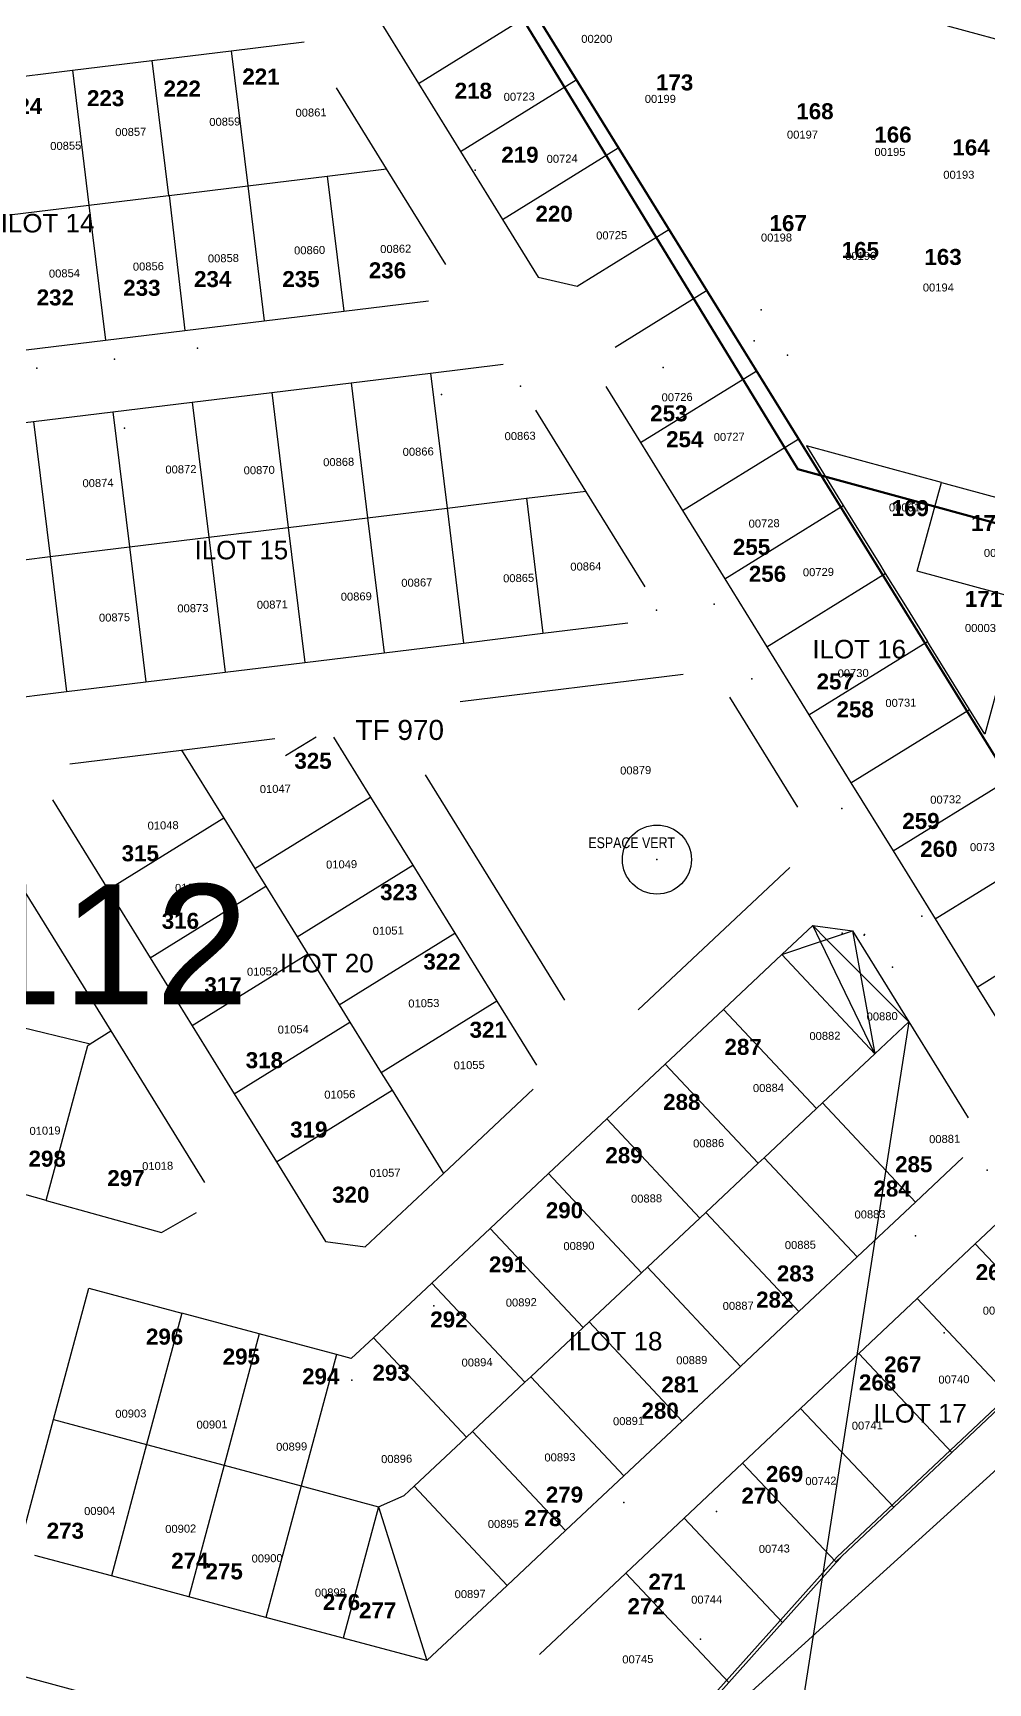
# Model space of a CAD drawing. Header units: metres. Extents: x 0 to 1324930, y 0 to 1631912.
# Drawn here: x 253881.3 to 254000.7, y 1630730.1 to 1630936.3 of the extents above; entities that cross this region are included whole.
import ezdxf
from ezdxf.enums import TextEntityAlignment as Align

# ---------------------------------------------------------------- set-up
doc = ezdxf.new("R2010")
doc.units = ezdxf.units.M
doc.header["$MEASUREMENT"] = 0
for name, color, linetype in [('A_revoir_geometrie_aberrante', 7, 'Continuous'), ('A_revoir_niveau_0', 7, 'Continuous'), ('limites_parcelles', 7, 'Continuous'), ('limites_sections', 7, 'Continuous'), ('limites_tf', 7, 'Continuous'), ('numero_lot', 7, 'Continuous'), ('numero_parcelle', 7, 'Continuous'), ('toponymie', 7, 'Continuous')]:
    doc.layers.add(name, color=color, linetype=linetype)
for name, color, linetype, lineweight in [('LimiteTF', 4, 'Continuous', 13), ('Numero_TF', 7, 'Continuous', 0), ('TopoAlt', 3, 'Continuous', 0), ('TopoMat', 4, 'Continuous', 0), ('Voirie', 252, 'Continuous', 0)]:
    doc.layers.add(name, color=color, linetype=linetype, lineweight=lineweight)
doc.styles.add('Arial Narrow2', font='ARIALN.TTF', dxfattribs={"height": 1.352178})
doc.styles.add('Arial9', font='arial.ttf', dxfattribs={"height": 2.319387})
doc.styles.get("Standard").update_dxf_attribs({"font": 'txt.shx'})
doc.styles.add('Style-Arial', font='arial.ttf')
doc.styles.add('style1', font='')
doc.styles.get('style1').set_extended_font_data('Times New Roman', bold=True)

# ---------------------------------------------------------------- blocks, each defined once
blk = doc.blocks.new('TCPOINT_108')
at = {"color": 0}
blk.add_point((0, 0), dxfattribs=at)
at = {"layer": 'TopoAlt'}
blk.add_attdef('ALT', text='', height=0.00762, dxfattribs=at).set_placement((0.00254, -0.00254), align=Align.TOP_LEFT)
at = {"layer": 'TopoMat'}
blk.add_attdef('MAT', (0.00254, 0.00254), '', height=0.01524, dxfattribs=at)
blk = doc.blocks.new('*U83')
at = {"layer": 'LimiteTF', "color": 5, "linetype": 'Continuous', "lineweight": 30}
for p, q in [((-68.200006, -106.530004, 0.00005), (-172.680006, 62.459996, 0.00005)), ((-172.680006, 62.459996, 0.00005), (-68.160006, -106.530004, 0.00005))]:
    blk.add_line(p, q, dxfattribs=at)
blk = doc.blocks.new('*U84')
at = {"layer": 'LimiteTF', "color": 5, "linetype": 'Continuous', "lineweight": 30}
for p, q in [((231.265866, -18.485031), (180.215866, -66.565031)), ((180.215866, -66.565031), (157.895866, -91.505031))]:
    blk.add_line(p, q, dxfattribs=at)

msp = doc.modelspace()

# ---------------------------------------------------------------- linework, layer by layer
at = {"layer": 'A_revoir_geometrie_aberrante'}
for p in [(253990.77553, 1630812.68852), (253990.77547, 1630812.68846)]:
    msp.add_line(p, (0, 0), dxfattribs=at)
at = {"layer": 'A_revoir_niveau_0', "color": 2, "lineweight": 30}
msp.add_circle((253959.29722, 1630832.98193, 5.90268), 4.31659, dxfattribs=at)
at = {"layer": 'limites_parcelles'}
for p, q in [((253924.21564, 1630938.50252), (253929.47644, 1630929.99684)), ((253929.47644, 1630929.99684), (253943.93613, 1630938.93995)), ((253995.6023, 1630937.17998), (254010.07908, 1630933.25279)), ((253896.14803, 1630932.86443), (253906.07526, 1630934.07793)), ((253906.07526, 1630934.07793), (253915.17178, 1630935.18988)), ((253906.07526, 1630934.07793), (253908.13798, 1630917.20321)), ((253876.29356, 1630930.43744), (253886.22079, 1630931.65093)), ((253886.22079, 1630931.65093), (253896.14803, 1630932.86443)), ((253886.22079, 1630931.65093), (253888.28351, 1630914.77617)), ((253896.14803, 1630932.86443), (253898.21102, 1630915.98789)), ((253925.49448, 1630919.32297), (253919.23698, 1630929.44031)), ((253929.47644, 1630929.99684), (253934.73725, 1630921.49115)), ((253934.73725, 1630921.49115), (253949.19687, 1630930.4342)), ((253934.73725, 1630921.49115), (253939.99807, 1630912.98542)), ((253939.99807, 1630912.98542), (253954.45761, 1630921.92846)), ((253918.06539, 1630918.41485), (253925.49448, 1630919.32297)), ((253932.90378, 1630907.34337), (253925.49448, 1630919.32297)), ((253898.29367, 1630915.998), (253908.1382, 1630917.20137)), ((253908.13798, 1630917.20321), (253908.1382, 1630917.20137)), ((253908.1382, 1630917.20137), (253918.06539, 1630918.41485)), ((253908.1382, 1630917.20137), (253910.20115, 1630900.32497)), ((253918.06539, 1630918.41485), (253920.12839, 1630901.53844)), ((253888.28372, 1630914.7744), (253898.21102, 1630915.98789)), ((253898.21102, 1630915.98789), (253898.29367, 1630915.998)), ((253898.29367, 1630915.998), (253900.26294, 1630899.11016)), ((253878.35649, 1630913.56091), (253888.28372, 1630914.7744)), ((253888.28351, 1630914.77617), (253888.28372, 1630914.7744)), ((253888.28372, 1630914.7744), (253890.34666, 1630897.89802)), ((253939.99807, 1630912.98542), (253944.45108, 1630905.78578)), ((253949.31828, 1630904.63849), (253960.77072, 1630911.72171)), ((253944.45108, 1630905.78578), (253949.31828, 1630904.63849)), ((253920.12839, 1630901.53844), (253930.73932, 1630902.83549)), ((253965.50558, 1630904.06653), (253954.05278, 1630896.98319)), ((253910.20115, 1630900.32497), (253920.12839, 1630901.53844)), ((253890.34666, 1630897.89802), (253900.26294, 1630899.11016)), ((253900.26294, 1630899.11016), (253910.20115, 1630900.32497)), ((253880.41942, 1630896.68455), (253890.34666, 1630897.89802)), ((253930.98812, 1630893.79806), (253940.08464, 1630894.91001)), ((253911.13365, 1630891.37106), (253921.06089, 1630892.58456)), ((253921.06089, 1630892.58456), (253930.98812, 1630893.79806)), ((253921.06089, 1630892.58456), (253923.1236, 1630875.70985)), ((253930.98812, 1630893.79806), (253933.05083, 1630876.92334)), ((253957.24556, 1630885.09891), (253971.70491, 1630894.04303)), ((253891.27919, 1630888.94407), (253901.20642, 1630890.15757)), ((253901.20642, 1630890.15757), (253911.13365, 1630891.37106)), ((253901.20642, 1630890.15757), (253903.26913, 1630873.28281)), ((253911.13365, 1630891.37106), (253913.19636, 1630874.4963)), ((253952.90552, 1630892.11599), (253957.24556, 1630885.09891)), ((253881.35195, 1630887.73057), (253891.27919, 1630888.94407)), ((253891.27919, 1630888.94407), (253893.34189, 1630872.06932)), ((253950.40743, 1630879.04311), (253944.14984, 1630889.16044)), ((253871.42472, 1630886.51707), (253881.35195, 1630887.73057)), ((253881.35195, 1630887.73057), (253883.41487, 1630870.85431)), ((253957.24556, 1630885.09891), (253962.50635, 1630876.59316)), ((253962.50635, 1630876.59316), (253976.96571, 1630885.53728)), ((253994.85482, 1630880.12009), (253977.98099, 1630884.68732)), ((253977.98099, 1630884.68732), (253982.58376, 1630877.25258)), ((253991.84212, 1630869.01931), (253994.85482, 1630880.12009)), ((253994.85482, 1630880.12009), (254007.88417, 1630876.58654)), ((253933.05106, 1630876.9215), (253942.97825, 1630878.13498)), ((253942.97825, 1630878.13498), (253950.40743, 1630879.04311)), ((253942.97825, 1630878.13498), (253945.0412, 1630861.25895)), ((253957.81667, 1630867.0638), (253950.40743, 1630879.04311)), ((253913.19658, 1630874.49453), (253923.12382, 1630875.70802)), ((253923.1236, 1630875.70985), (253923.12382, 1630875.70802)), ((253923.12382, 1630875.70802), (253933.05106, 1630876.9215)), ((253923.12382, 1630875.70802), (253925.18673, 1630858.8319)), ((253933.05083, 1630876.92334), (253933.05106, 1630876.9215)), ((253933.05106, 1630876.9215), (253935.11397, 1630860.04543)), ((253962.50635, 1630876.59316), (253967.76711, 1630868.08745)), ((253967.76711, 1630868.08745), (253982.58376, 1630877.25258)), ((253982.58376, 1630877.25258), (253987.23222, 1630869.74401)), ((253903.26934, 1630873.28104), (253913.19658, 1630874.49453)), ((253913.19636, 1630874.4963), (253913.19658, 1630874.49453)), ((253913.19658, 1630874.49453), (253915.25949, 1630857.61837)), ((253883.4149, 1630870.85407), (253893.34211, 1630872.06756)), ((253893.34189, 1630872.06932), (253893.34211, 1630872.06756)), ((253893.34211, 1630872.06756), (253903.26934, 1630873.28104)), ((253893.34211, 1630872.06756), (253895.40502, 1630855.19131)), ((253903.26913, 1630873.28281), (253903.26934, 1630873.28104)), ((253903.26934, 1630873.28104), (253905.33226, 1630856.40484)), ((253873.4877, 1630869.64059), (253883.4149, 1630870.85407)), ((253883.41487, 1630870.85431), (253883.4149, 1630870.85407)), ((253883.4149, 1630870.85407), (253885.47785, 1630853.97779)), ((253987.23222, 1630869.74401), (253987.84816, 1630868.7491)), ((253967.76711, 1630868.08745), (253973.02789, 1630859.58172)), ((253973.02789, 1630859.58172), (253987.84816, 1630868.7491)), ((253987.84816, 1630868.7491), (253990.57403, 1630864.34607)), ((254004.87165, 1630865.48813), (253991.84212, 1630869.01931)), ((254004.87165, 1630865.48813), (254000.29977, 1630848.64491)), ((253990.57403, 1630864.34607), (253993.12144, 1630860.25113)), ((253935.11397, 1630860.04543), (253945.0412, 1630861.25895)), ((253945.0412, 1630861.25895), (253955.65222, 1630862.55607)), ((253925.18673, 1630858.8319), (253935.11397, 1630860.04543)), ((253973.02789, 1630859.58172), (253978.28865, 1630851.07602)), ((253978.28865, 1630851.07602), (253993.12144, 1630860.25113)), ((253993.38027, 1630859.83506), (253993.12144, 1630860.25113)), ((253998.38245, 1630851.74558), (253993.38027, 1630859.83506)), ((253905.33226, 1630856.40484), (253915.25949, 1630857.61837)), ((253915.25949, 1630857.61837), (253925.18673, 1630858.8319)), ((253885.47785, 1630853.97779), (253895.40502, 1630855.19131)), ((253895.40502, 1630855.19131), (253905.33226, 1630856.40484)), ((253962.55932, 1630856.09424), (253934.68042, 1630852.68662)), ((253876.37655, 1630852.86523), (253885.47785, 1630853.97779)), ((253976.90534, 1630839.52793), (253968.39086, 1630853.29435)), ((253978.28855, 1630851.07596), (253978.28865, 1630851.07602)), ((253978.28865, 1630851.07602), (253983.54941, 1630842.57031)), ((253983.54941, 1630842.57031), (253998.38245, 1630851.74558)), ((254000.29977, 1630848.64491), (253998.38245, 1630851.74558)), ((253899.87396, 1630846.66915), (253911.54325, 1630848.09542)), ((253912.85776, 1630845.96861), (253916.6966, 1630848.34217)), ((253918.86999, 1630848.2787), (253923.50179, 1630840.7899)), ((253885.89224, 1630844.96026), (253899.87396, 1630846.66915)), ((253899.87396, 1630846.66915), (253905.13565, 1630838.16195)), ((253930.30503, 1630843.57381), (253947.72337, 1630815.41118)), ((253988.81016, 1630834.06462), (254003.26959, 1630843.0088)), ((253909.04176, 1630831.84646), (253923.50179, 1630840.7899)), ((253923.50179, 1630840.7899), (253928.76254, 1630832.28418)), ((253983.54936, 1630842.57027), (253983.54941, 1630842.57031)), ((253983.54941, 1630842.57031), (253988.81016, 1630834.06462)), ((253883.7278, 1630840.45229), (253890.67896, 1630829.21353)), ((253905.13565, 1630838.16195), (253890.67896, 1630829.21353)), ((253905.13565, 1630838.16195), (253909.04176, 1630831.84646)), ((253994.07094, 1630825.55887), (254008.5304, 1630834.50305)), ((253988.81016, 1630834.06462), (253994.07094, 1630825.55887)), ((253878.14889, 1630832.36859), (253891.01176, 1630811.57029)), ((253909.04176, 1630831.84646), (253910.39552, 1630829.65769)), ((253914.30251, 1630823.34078), (253928.76254, 1630832.28418)), ((253928.76254, 1630832.28418), (253934.0233, 1630823.77845)), ((253956.93281, 1630814.19156), (253975.90791, 1630831.99544)), ((253890.67896, 1630829.21353), (253895.93566, 1630820.7144)), ((253895.93566, 1630820.7144), (253910.39552, 1630829.65769)), ((253910.39552, 1630829.65769), (253914.30251, 1630823.34078)), ((253978.77103, 1630824.739), (253974.89125, 1630821.09871)), ((253979.73944, 1630822.73571), (253978.77103, 1630824.739)), ((253978.77103, 1630824.739), (253980.50811, 1630822.99526)), ((253978.77103, 1630824.739), (253983.72833, 1630824.08257)), ((253994.07094, 1630825.55887), (253999.33171, 1630817.05316)), ((253999.33171, 1630817.05316), (254013.7912, 1630825.99737)), ((253914.30251, 1630823.34078), (253915.65728, 1630821.15038)), ((253919.56329, 1630814.83506), (253934.0233, 1630823.77845)), ((253934.0233, 1630823.77845), (253939.28399, 1630815.27282)), ((253974.89125, 1630821.09871), (253979.73944, 1630822.73571)), ((253979.73944, 1630822.73571), (253980.50811, 1630822.99526)), ((253986.52452, 1630808.6999), (253979.73944, 1630822.73571)), ((253980.50811, 1630822.99526), (253983.72833, 1630824.08257)), ((253980.50811, 1630822.99526), (253984.68885, 1630818.79848)), ((253983.72833, 1630824.08257), (253984.68885, 1630818.79848)), ((253983.72833, 1630824.08257), (253990.7755, 1630812.68849)), ((253895.93566, 1630820.7144), (253901.20087, 1630812.20152)), ((253915.65728, 1630821.15038), (253901.20087, 1630812.20152)), ((253915.65728, 1630821.15038), (253919.56329, 1630814.83506)), ((253974.89117, 1630821.09863), (253967.59777, 1630814.25544)), ((253974.89113, 1630821.09867), (253974.89125, 1630821.09871)), ((253974.89117, 1630821.09863), (253974.89113, 1630821.09867)), ((253974.89125, 1630821.09871), (253974.89117, 1630821.09863)), ((253974.89117, 1630821.09863), (253986.52451, 1630808.69988)), ((253984.68885, 1630818.79848), (253986.52454, 1630808.69991)), ((253984.68885, 1630818.79848), (253990.7755, 1630812.68849)), ((253999.3317, 1630817.05316), (253999.33171, 1630817.05316)), ((253999.33171, 1630817.05316), (254005.70066, 1630806.7557)), ((253919.56329, 1630814.83506), (253920.91709, 1630812.64622)), ((253939.28399, 1630815.27282), (253924.82272, 1630806.33152)), ((253939.28399, 1630815.27282), (253944.22931, 1630807.27709)), ((253967.59777, 1630814.25544), (253960.30434, 1630807.41222)), ((253967.59777, 1630814.25544), (253979.23113, 1630801.85668)), ((253878.46083, 1630812.35133), (253888.45393, 1630809.94307)), ((253901.20087, 1630812.20152), (253906.45724, 1630803.70292)), ((253906.45724, 1630803.70292), (253920.91709, 1630812.64622)), ((253920.91709, 1630812.64622), (253924.82272, 1630806.33152)), ((253986.52454, 1630808.69991), (253990.7755, 1630812.68849)), ((253990.7755, 1630812.68849), (253998.20095, 1630800.6828)), ((253882.91899, 1630790.37542), (253888.14595, 1630809.74714)), ((253888.14595, 1630809.74714), (253888.45393, 1630809.94307)), ((253888.45393, 1630809.94307), (253891.01176, 1630811.57029)), ((253891.01176, 1630811.57029), (253902.72643, 1630792.62855)), ((253979.98148, 1630802.56072), (253986.52451, 1630808.69988)), ((253986.52451, 1630808.69988), (253986.52452, 1630808.6999)), ((253986.52451, 1630808.69988), (253986.52455, 1630808.69984)), ((253986.52452, 1630808.6999), (253986.52454, 1630808.69991)), ((253986.52455, 1630808.69984), (253986.52452, 1630808.6999)), ((253986.52454, 1630808.69991), (253986.52455, 1630808.69984)), ((253924.82272, 1630806.33152), (253926.17784, 1630804.14054)), ((253960.30434, 1630807.41222), (253953.01095, 1630800.56903)), ((253960.30434, 1630807.41222), (253971.93772, 1630795.01344)), ((253906.45724, 1630803.70292), (253911.71798, 1630795.19725)), ((253911.71798, 1630795.19725), (253926.17784, 1630804.14054)), ((253926.17784, 1630804.14054), (253932.59853, 1630793.75945)), ((253932.59853, 1630793.75945), (253943.83541, 1630804.30278)), ((253972.68807, 1630795.71748), (253979.23113, 1630801.85668)), ((253979.23113, 1630801.85668), (253979.98148, 1630802.56072)), ((253979.98148, 1630802.56072), (253991.6152, 1630790.1622)), ((253953.01095, 1630800.56903), (253945.71755, 1630793.72584)), ((253953.01095, 1630800.56903), (253964.64433, 1630788.17024)), ((253971.93772, 1630795.01344), (253972.68807, 1630795.71748)), ((253972.68807, 1630795.71748), (253984.32177, 1630783.31898)), ((253997.54457, 1630795.72556), (253991.6152, 1630790.1622)), ((253911.71798, 1630795.19725), (253917.87104, 1630785.24888)), ((253922.82834, 1630784.59237), (253932.59853, 1630793.75945)), ((253945.71755, 1630793.72584), (253938.42409, 1630786.88259)), ((253945.71755, 1630793.72584), (253957.35095, 1630781.32703)), ((253965.39465, 1630788.87424), (253971.93772, 1630795.01344)), ((253971.93772, 1630795.01344), (253971.93772, 1630795.01344)), ((253882.91899, 1630790.37542), (253873.27969, 1630793.04238)), ((254006.36657, 1630791.82055), (253999.08862, 1630784.96093)), ((253882.91899, 1630790.37542), (253897.37361, 1630786.37618)), ((253991.6152, 1630790.1622), (253984.32177, 1630783.31898)), ((253991.6152, 1630790.1622), (253991.61523, 1630790.16217)), ((253897.37361, 1630786.37618), (253901.71481, 1630788.85806)), ((253958.10128, 1630782.03104), (253964.64433, 1630788.17024)), ((253964.64433, 1630788.17024), (253965.39465, 1630788.87424)), ((253965.39465, 1630788.87424), (253977.02834, 1630776.47576)), ((253917.87104, 1630785.24888), (253922.82834, 1630784.59237)), ((253938.42409, 1630786.88259), (253931.1307, 1630780.0394)), ((253938.42408, 1630786.88261), (253938.42409, 1630786.88259)), ((253938.42409, 1630786.88259), (253950.05751, 1630774.48377)), ((253999.08862, 1630784.96093), (253991.81067, 1630778.10132)), ((253999.08862, 1630784.96093), (254010.74204, 1630772.59687)), ((253984.32177, 1630783.31898), (253977.02834, 1630776.47576)), ((253984.32177, 1630783.31898), (253984.32178, 1630783.31897)), ((253950.80786, 1630775.18781), (253957.35095, 1630781.32703)), ((253957.35095, 1630781.32703), (253958.10128, 1630782.03104)), ((253958.10128, 1630782.03104), (253969.73492, 1630769.63255)), ((253883.86088, 1630762.98716), (253888.26699, 1630779.40793)), ((253888.26699, 1630779.40793), (253899.89501, 1630776.28765)), ((253931.1307, 1630780.0394), (253923.83727, 1630773.19618)), ((253931.13069, 1630780.03941), (253931.1307, 1630780.0394)), ((253931.1307, 1630780.0394), (253942.76413, 1630767.64057)), ((253991.81067, 1630778.10132), (253984.53273, 1630771.2417)), ((253991.81067, 1630778.10132), (254003.46158, 1630765.74002)), ((253899.89501, 1630776.28765), (253895.48899, 1630759.86688)), ((253899.89502, 1630776.2877), (253899.89501, 1630776.28765)), ((253909.55445, 1630773.69562), (253899.89501, 1630776.28765)), ((253950.05751, 1630774.48377), (253950.80786, 1630775.18781)), ((253950.80786, 1630775.18781), (253962.44152, 1630762.78936)), ((253977.02834, 1630776.47576), (253969.73492, 1630769.63255)), ((253909.55445, 1630773.69562), (253905.1674, 1630757.26973)), ((253919.21388, 1630771.1036), (253909.55445, 1630773.69562)), ((253923.83727, 1630773.19618), (253921.07481, 1630770.60424)), ((253923.83727, 1630773.19618), (253935.47072, 1630760.79733)), ((253943.51445, 1630768.34457), (253950.05751, 1630774.48377)), ((253919.21388, 1630771.1036), (253914.80787, 1630754.68275)), ((253921.07481, 1630770.60424), (253919.21388, 1630771.1036)), ((253984.53273, 1630771.2417), (253977.25465, 1630764.38197)), ((253984.53273, 1630771.2417), (253996.18108, 1630758.88313)), ((253969.73492, 1630769.63255), (253962.44152, 1630762.78936)), ((253936.22104, 1630761.50134), (253942.76413, 1630767.64057)), ((253942.76413, 1630767.64057), (253943.51445, 1630768.34457)), ((253943.51445, 1630768.34457), (253955.14809, 1630755.94614)), ((253977.25465, 1630764.38197), (253969.97686, 1630757.52249)), ((253977.25465, 1630764.38197), (253988.90045, 1630752.02613)), ((253996.18108, 1630758.88313), (254003.46158, 1630765.74002)), ((253880.00432, 1630748.61445), (253883.86088, 1630762.98716)), ((253883.86088, 1630762.98716), (253895.48898, 1630759.86684)), ((253962.44152, 1630762.78936), (253955.14809, 1630755.94614)), ((253928.92759, 1630754.65808), (253935.47072, 1630760.79733)), ((253935.47072, 1630760.79733), (253936.22104, 1630761.50134)), ((253936.22104, 1630761.50134), (253947.85466, 1630749.10292)), ((253895.48898, 1630759.86684), (253891.08264, 1630743.44525)), ((253895.48899, 1630759.86688), (253895.48898, 1630759.86684)), ((253895.48898, 1630759.86684), (253905.16739, 1630757.26971)), ((253988.90045, 1630752.02613), (253996.18108, 1630758.88313)), ((253905.16739, 1630757.26971), (253900.78004, 1630740.84317)), ((253905.1674, 1630757.26973), (253905.16739, 1630757.26971)), ((253905.16739, 1630757.26971), (253914.80787, 1630754.68275)), ((253969.97686, 1630757.52249), (253962.69892, 1630750.66288)), ((253969.97686, 1630757.52249), (253981.64546, 1630745.19326)), ((253914.80785, 1630754.68269), (253910.40155, 1630738.26145)), ((253914.80787, 1630754.68275), (253914.80785, 1630754.68269)), ((253914.80787, 1630754.68275), (253924.46701, 1630752.09079)), ((253927.68016, 1630753.48764), (253928.92759, 1630754.65808)), ((253928.92755, 1630754.65812), (253928.92759, 1630754.65808)), ((253928.92759, 1630754.65808), (253940.5613, 1630742.25976)), ((253955.14809, 1630755.94614), (253947.85466, 1630749.10292)), ((253955.14809, 1630755.94614), (253955.14812, 1630755.94611)), ((253924.46701, 1630752.09079), (253920.05989, 1630735.66984)), ((253924.46701, 1630752.09079), (253927.68016, 1630753.48764)), ((253924.46701, 1630752.09079), (253930.54055, 1630732.85758)), ((253981.64546, 1630745.19326), (253988.90045, 1630752.02613)), ((253962.69892, 1630750.66288), (253955.42097, 1630743.80327)), ((253962.69892, 1630750.66288), (253974.996, 1630737.61573)), ((253947.85466, 1630749.10292), (253940.5613, 1630742.25976)), ((253947.85466, 1630749.10292), (253947.85467, 1630749.10291)), ((253891.08264, 1630743.44525), (253881.50361, 1630746.01558)), ((253955.42097, 1630743.80327), (253944.6013, 1630733.60551)), ((253955.42097, 1630743.80327), (253968.3023, 1630730.13623)), ((253981.71329, 1630745.12159), (253974.996, 1630737.61573)), ((253981.64546, 1630745.19326), (253981.71329, 1630745.12159)), ((253982.27998, 1630745.75481), (253981.71329, 1630745.12159)), ((253900.78004, 1630740.84317), (253891.08264, 1630743.44525)), ((253940.5613, 1630742.25976), (253930.54055, 1630732.85758)), ((253910.40155, 1630738.26145), (253900.78004, 1630740.84317)), ((253920.05989, 1630735.66984), (253910.40155, 1630738.26145)), ((253974.996, 1630737.61573), (253968.3023, 1630730.13623)), ((253920.05989, 1630735.66984), (253920.05988, 1630735.66983)), ((253930.54055, 1630732.85758), (253920.05989, 1630735.66984)), ((253887.46225, 1630728.88397), (253875.87089, 1630731.99426)), ((253968.3023, 1630730.13623), (253962.95389, 1630724.15996))]:
    msp.add_line(p, q, dxfattribs=at)
at = {"layer": 'limites_sections', "color": 112, "linetype": 'Continuous', "lineweight": 40, "flags": 128}
for points in [[(253674.5907, 1631377.4081), (253696.53778, 1631631.55299), (253757.0504, 1631605.0124), (254274.3391, 1631378.1314), (254391.23009, 1631349.84463), (254373.7007, 1631270.31254), (254242.09831, 1630809.46707), (253976.91465, 1630881.7928), (253928.21617, 1630961.4925), (253736.80282, 1630938.19152), (253609.69659, 1630931.39724), (253609.13338, 1630987.02081), (253623.83294, 1631051.57557), (253646.24496, 1631234.3197), (253674.5907, 1631377.4081)], [(254450.84006, 1630759.17525), (254395.3871, 1630569.1026), (254353.2541, 1630409.5098), (254348.49226, 1630392.38815), (254237.72828, 1630442.84484), (254040.03808, 1630496.89822), (253942.17203, 1630521.14592), (253859.1482, 1630539.48477), (253853.18689, 1630453.72681), (253808.24301, 1630442.91488), (253793.1789, 1630438.29059), (253774.7544, 1630423.15502), (253711.13409, 1630399.98221), (253678.01584, 1630518.05282), (253627.84835, 1630688.3893), (253621.62441, 1630712.82884), (253610.97515, 1630786.91817), (253609.69659, 1630931.39724), (253737.56631, 1630938.28485), (253928.21617, 1630961.4925), (253976.91465, 1630881.7928), (254242.09831, 1630809.46707), (254450.84006, 1630759.17525)]]:
    msp.add_lwpolyline(points, close=True, dxfattribs=at)
at = {"layer": 'limites_tf', "color": 5, "linetype": 'Continuous', "lineweight": 30}
for p, q in [((254033.53946, 1630794.06783), (253929.00716, 1630963.07748)), ((254036.93922, 1630788.65182), (253932.45922, 1630957.64182)), ((253932.45922, 1630957.64182), (254036.97922, 1630788.65182))]:
    msp.add_line(p, q, dxfattribs=at)
at = {"layer": 'limites_tf', "color": 5, "linetype": 'Continuous', "lineweight": 30, "flags": 128}
msp.add_lwpolyline([(254091.99064, 1630476.36805), (253923.42389, 1630459.48785), (253853.18689, 1630453.72681), (253863.47301, 1630631.51545), (254036.97922, 1630788.65182)], dxfattribs=at)
at = {"layer": 'voirie', "color": 7, "linetype": 'Continuous', "lineweight": 80}
msp.add_open_spline([(253618.55824, 1630811.93265), (253615.63997, 1630812.82328), (253612.72169, 1630813.71392), (253609.80341, 1630814.60455), (253607.05162, 1630815.44437), (253604.28836, 1630818.63114), (253604.598, 1630821.48949), (253608.87948, 1630861.01292), (253613.67903, 1630900.534), (253618.0762, 1630940.07349), (253623.13628, 1630985.57397), (253628.26861, 1631030.97607), (253633.22377, 1631076.57602), (253634.31753, 1631086.64138), (253634.39086, 1631096.77214), (253634.41747, 1631106.86791), (253634.44129, 1631115.90721), (253633.98282, 1631124.94361), (253633.08346, 1631133.97814), (253632.01873, 1631144.67388), (253630.47772, 1631155.23103), (253628.29266, 1631165.75292), (253626.55485, 1631174.1211), (253624.46273, 1631182.35637), (253622.24574, 1631190.5837), (253615.78429, 1631214.56245), (253606.59298, 1631237.58606), (253600.20021, 1631261.73134), (253597.02759, 1631273.71423), (253595.43699, 1631285.93114), (253594.14985, 1631298.19839), (253593.06189, 1631308.5673), (253593.03743, 1631319.04618), (253593.55566, 1631329.43791), (253594.18821, 1631342.12203), (253596.8899, 1631354.52544), (253600.11073, 1631367.00814), (253602.25784, 1631375.32955), (253604.95445, 1631382.5885), (253611.01108, 1631389.97685), (253613.64233, 1631393.18665), (253616.79236, 1631396.78606), (253620.28523, 1631395.97577), (253624.37848, 1631395.0262), (253628.45969, 1631393.20247), (253632.60674, 1631392.01069), (253636.54384, 1631390.87924), (253640.4687, 1631389.65467), (253644.4538, 1631388.7467), (253649.76195, 1631387.53729), (253655.40542, 1631388.43188), (253660.81272, 1631389.2975), (253665.21546, 1631390.00231), (253669.48953, 1631390.98203), (253673.64437, 1631392.89826), (253678.23814, 1631395.01694), (253682.491, 1631397.4358), (253686.07303, 1631400.81374), (253690.2231, 1631404.72736), (253694.32327, 1631408.6534), (253698.38904, 1631412.63602), (253711.29332, 1631425.2764), (253724.0934, 1631438.01181), (253737.03345, 1631450.61692), (253740.95536, 1631454.43732), (253745.02888, 1631458.08556), (253749.10996, 1631461.74575), (253753.83581, 1631465.98421), (253758.82834, 1631469.83763), (253764.00603, 1631473.56729), (253774.84124, 1631481.37225), (253786.41248, 1631487.56758), (253798.46204, 1631493.48), (253808.96389, 1631498.63299), (253819.55777, 1631502.66611), (253830.92502, 1631505.69349), (253838.2665, 1631507.6487), (253845.65504, 1631508.61555), (253853.09052, 1631508.93165), (253861.20689, 1631509.27669), (253869.39863, 1631508.89186), (253877.51441, 1631507.75705), (253885.4398, 1631506.64885), (253893.54476, 1631505.62291), (253900.744, 1631502.22811), (253936.62922, 1631485.30643), (253972.51445, 1631468.38475), (254008.39968, 1631451.46308)], degree=3, knots=[0, 0, 0, 0, 0.008738248, 0.008738248, 0.008738248, 0.016977969, 0.016977969, 0.016977969, 0.130911466, 0.130911466, 0.130911466, 0.262021663, 0.262021663, 0.262021663, 0.290961855, 0.290961855, 0.290961855, 0.316873591, 0.316873591, 0.316873591, 0.347549798, 0.347549798, 0.347549798, 0.371946938, 0.371946938, 0.371946938, 0.443052896, 0.443052896, 0.443052896, 0.478341576, 0.478341576, 0.478341576, 0.508169358, 0.508169358, 0.508169358, 0.544577094, 0.544577094, 0.544577094, 0.568847772, 0.568847772, 0.568847772, 0.579391936, 0.579391936, 0.579391936, 0.591748551, 0.591748551, 0.591748551, 0.603479571, 0.603479571, 0.603479571, 0.619105246, 0.619105246, 0.619105246, 0.631827968, 0.631827968, 0.631827968, 0.645894731, 0.645894731, 0.645894731, 0.66219222, 0.66219222, 0.66219222, 0.713918545, 0.713918545, 0.713918545, 0.729595902, 0.729595902, 0.729595902, 0.747750107, 0.747750107, 0.747750107, 0.785740962, 0.785740962, 0.785740962, 0.818852057, 0.818852057, 0.818852057, 0.840236657, 0.840236657, 0.840236657, 0.863579545, 0.863579545, 0.863579545, 0.886374843, 0.886374843, 0.886374843, 1, 1, 1, 1], dxfattribs=at)

# ---------------------------------------------------------------- block references
at = {"layer": 'limites_tf', "color": 5, "linetype": 'Continuous', "lineweight": 30}
for name, p in [('*U83', (254105.14311, 1630895.17252, -0.00005)), ('*U84', (253801.60151, 1630812.40108))]:
    msp.add_blockref(name, p, dxfattribs=at)
at = {"layer": 'toponymie', "lineweight": 30, "xscale": 39.374638, "yscale": 39.374638, "zscale": 39.374638}
for p in [(253908.00128, 1630931.81437, 6.25873), (253936.55459, 1630919.15991, 6.36874), (253972.3136, 1630901.67564, 7.19183), (253901.87057, 1630896.90033, 5.99169), (253971.44781, 1630897.80504, 7.7849), (253881.75924, 1630894.41904, 6.10471), (253891.49137, 1630895.53317, 6.31873), (253960.08631, 1630894.49305, 8.00693), (253975.61798, 1630896.01798, 7.41686), (253932.3471, 1630891.12566, 6.35274), (253942.25325, 1630892.16178, 6.0727), (253892.71451, 1630886.92217, 6.41574), (253959.24322, 1630864.14154, 6.9018), (253966.46605, 1630864.91462, 6.80279), (253971.1536, 1630855.56054, 7.05382), (253919.80565, 1630846.71952, 5.87168), (253982.3949, 1630839.35967, 7.00281), (253959.29722, 1630832.98193, 5.90268), (253992.42506, 1630825.88811, 7.63889), (253982.4339, 1630823.78686, 7.40686), (253985.19722, 1630823.54784, 7.29985), (253985.24523, 1630823.59484, 7.04782), (253988.74263, 1630819.53037, 6.81579), (254000.569, 1630794.15843, 7.69089), (253991.62397, 1630785.96048, 6.84979), (253931.42099, 1630777.18547, 7.22084), (253995.20638, 1630773.81508, 9.18906), (253921.1308, 1630767.91239, 7.19683), (253955.14374, 1630752.63062, 8.19995), (253966.76009, 1630751.48749, 7.55488)]:
    msp.add_blockref('TCPOINT_108', p, dxfattribs=at)
at = {"layer": 'toponymie', "xscale": 39.374638, "yscale": 39.374638, "zscale": 39.374638}
msp.add_blockref('TCPOINT_108', (253964.75385, 1630735.55365, 20.10133), dxfattribs=at)

# ---------------------------------------------------------------- texts
at = {"layer": 'numero_lot', "color": 5, "linetype": 'ByBlock', "style": 'Arial9'}
for s, p in [('ILOT 14', (253877.25354, 1630910.67195)), ('ILOT 15', (253901.48907, 1630869.81334)), ('ILOT 16', (253978.7294, 1630857.42812)), ('ILOT 20', (253912.16737, 1630818.18407)), ('ILOT 18', (253948.27116, 1630770.92934)), ('ILOT 17', (253986.33245, 1630761.90669))]:
    msp.add_text(s, height=2.319656, dxfattribs=at).set_placement(p, align=Align.BOTTOM_LEFT)
at = {"layer": 'numero_lot', "color": 3, "linetype": 'ByBlock', "style": 'Arial Narrow2'}
msp.add_text('ESPACE VERT', height=1.352334, dxfattribs=at).set_placement((253950.71981, 1630834.00454), align=Align.BOTTOM_LEFT)
at = {"layer": 'numero_lot', "color": 7, "linetype": 'Continuous', "lineweight": 0, "char_height": 2, "attachment_point": 7, "line_spacing_factor": 0.72, "style": 'style1'}
for s, insert in [('\\fArial|b1|i0|c00|p39;221', (253907.46004, 1630929.85288)), ('\\fArial|b1|i0|c00|p39;222', (253897.6132, 1630928.3485)), ('\\fArial|b1|i0|c00|p39;218', (253934.00629, 1630928.04922)), ('\\fArial|b1|i0|c00|p39;173', (253959.17592, 1630929.08886)), ('\\fArial|b1|i0|c00|p39;224', (253877.78278, 1630926.16031)), ('\\fArial|b1|i0|c00|p39;223', (253888.03989, 1630927.11764)), ('\\fArial|b1|i0|c00|p39;168', (253976.7201, 1630925.48402)), ('\\fArial|b1|i0|c00|p39;166', (253986.47412, 1630922.57062)), ('\\fArial|b1|i0|c00|p39;219', (253939.83959, 1630920.05128)), ('\\fArial|b1|i0|c00|p39;164', (253996.22814, 1630920.96824)), ('\\fArial|b1|i0|c00|p39;220', (253944.11054, 1630912.6778)), ('\\fArial|b1|i0|c00|p39;167', (253973.37171, 1630911.49966)), ('\\fArial|b1|i0|c00|p39;165', (253982.39782, 1630908.14924)), ('\\fArial|b1|i0|c00|p39;163', (253992.73417, 1630907.27522)), ('\\fArial|b1|i0|c00|p39;236', (253923.27563, 1630905.59976)), ('\\fArial|b1|i0|c00|p39;233', (253892.56877, 1630903.41271)), ('\\fArial|b1|i0|c00|p39;234', (253901.42021, 1630904.50624)), ('\\fArial|b1|i0|c00|p39;235', (253912.45719, 1630904.50624)), ('\\fArial|b1|i0|c00|p39;232', (253881.75034, 1630902.20983)), ('\\fArial|b1|i0|c00|p39;253', (253958.45252, 1630887.72825)), ('\\fArial|b1|i0|c00|p39;254', (253960.44579, 1630884.48923)), ('\\fArial|b1|i0|c00|p39;255', (253968.79258, 1630871.03467)), ('\\fArial|b1|i0|c00|p39;256', (253970.78585, 1630867.67106)), ('\\fArial|b1|i0|c00|p39;257', (253979.25723, 1630854.21656)), ('\\fArial|b1|i0|c00|p39;258', (253981.74879, 1630850.72836)), ('\\fArial|b1|i0|c00|p39;325', (253913.96861, 1630844.29781)), ('\\fArial|b1|i0|c00|p39;259', (253989.971, 1630836.77552)), ('\\fArial|b1|i0|c00|p39;315', (253892.36693, 1630832.73635)), ('\\fArial|b1|i0|c00|p39;260', (253992.21338, 1630833.28732)), ('\\fArial|b1|i0|c00|p39;323', (253924.69342, 1630827.86836)), ('\\fArial|b1|i0|c00|p39;316', (253897.38704, 1630824.29342)), ('\\fArial|b1|i0|c00|p39;322', (253930.09383, 1630819.19725)), ('\\fArial|b1|i0|c00|p39;317', (253902.71139, 1630816.23078)), ('\\fArial|b1|i0|c00|p39;321', (253935.87452, 1630810.67826)), ('\\fArial|b1|i0|c00|p39;287', (253967.7443, 1630808.54312)), ('\\fArial|b1|i0|c00|p39;318', (253907.88361, 1630806.87514)), ('\\fArial|b1|i0|c00|p39;288', (253960.07117, 1630801.65988)), ('\\fArial|b1|i0|c00|p39;319', (253913.43614, 1630798.20403)), ('\\fArial|b1|i0|c00|p39;298', (253880.73307, 1630794.56293)), ('\\fArial|b1|i0|c00|p39;289', (253952.84939, 1630795.00231)), ('\\fArial|b1|i0|c00|p39;285', (253989.07105, 1630793.87388)), ('\\fArial|b1|i0|c00|p39;297', (253890.5815, 1630792.1365)), ('\\fArial|b1|i0|c00|p39;320', (253918.68449, 1630790.06534)), ('\\fArial|b1|i0|c00|p39;284', (253986.36291, 1630790.8272)), ('\\fArial|b1|i0|c00|p39;290', (253945.40193, 1630788.11907)), ('\\fArial|b1|i0|c00|p39;291', (253938.29302, 1630781.34863)), ('\\fArial|b1|i0|c00|p39;283', (253974.28901, 1630780.22026)), ('\\fArial|b1|i0|c00|p39;266', (253999.14461, 1630780.38465)), ('\\fArial|b1|i0|c00|p39;282', (253971.69367, 1630776.94791)), ('\\fArial|b1|i0|c00|p39;292', (253930.95843, 1630774.46539)), ('\\fArial|b1|i0|c00|p39;296', (253895.41379, 1630772.32146)), ('\\fArial|b1|i0|c00|p39;295', (253905.00517, 1630769.83893)), ('\\fArial|b1|i0|c00|p39;267', (253987.69968, 1630768.84956)), ('\\fArial|b1|i0|c00|p39;294', (253914.93509, 1630767.35647)), ('\\fArial|b1|i0|c00|p39;293', (253923.73665, 1630767.80782)), ('\\fArial|b1|i0|c00|p39;268', (253984.54557, 1630766.59668)), ('\\fArial|b1|i0|c00|p39;281', (253959.8455, 1630766.34091)), ('\\fArial|b1|i0|c00|p39;280', (253957.36297, 1630763.06856)), ('\\fArial|b1|i0|c00|p39;269', (253972.92038, 1630755.15169)), ('\\fArial|b1|i0|c00|p39;279', (253945.40193, 1630752.57442)), ('\\fArial|b1|i0|c00|p39;270', (253969.85636, 1630752.44819)), ('\\fArial|b1|i0|c00|p39;273', (253883.0014, 1630748.06084)), ('\\fArial|b1|i0|c00|p39;278', (253942.6938, 1630749.64061)), ('\\fArial|b1|i0|c00|p39;274', (253898.57333, 1630744.33708)), ('\\fArial|b1|i0|c00|p39;275', (253902.86124, 1630742.98304)), ('\\fArial|b1|i0|c00|p39;271', (253958.23118, 1630741.72417)), ('\\fArial|b1|i0|c00|p39;276', (253917.53042, 1630739.14648)), ('\\fArial|b1|i0|c00|p39;277', (253922.04407, 1630738.13092)), ('\\fArial|b1|i0|c00|p39;272', (253955.61778, 1630738.66015))]:
    msp.add_mtext(s, dxfattribs=dict(at, insert=insert))
at = {"layer": 'numero_lot', "color": 7, "linetype": 'Continuous', "lineweight": 13, "char_height": 2, "attachment_point": 7, "rotation": 359.9941558, "line_spacing_factor": 0.72, "style": 'style1'}
for s, insert in [('\\fArial|b1|i0|c00|p39;169', (253988.63624, 1630875.87644)), ('\\fArial|b1|i0|c00|p39;170', (253998.56307, 1630874.01443)), ('\\fArial|b1|i0|c00|p39;171', (253997.80039, 1630864.56736))]:
    msp.add_mtext(s, dxfattribs=dict(at, insert=insert))
at = {"layer": 'numero_parcelle', "color": 5, "lineweight": 0, "style": 'Style-Arial'}
for s, rotation, p in [('00200', 0.13636, (253949.83226, 1630936.05917, -256204.48438)), ('00723', 1.13223, (253940.1249, 1630928.80136)), ('00199', 0.13636, (253957.77434, 1630928.55729, -256204.48438)), ('00859', 1.13223, (253903.32021, 1630925.67076, 22.11556)), ('00861', 1.13223, (253914.09824, 1630926.81652, 22.11556)), ('00857', 1.13223, (253891.56209, 1630924.39542, 22.11556)), ('00197', 0.13636, (253975.5462, 1630924.08711, -256204.48438)), ('00855', 1.13223, (253883.43444, 1630922.66227, 22.11556)), ('00724', 1.13223, (253945.49638, 1630921.05114)), ('00195', 0.13636, (253986.48132, 1630921.92527, -256204.48438)), ('00193', 0.13636, (253995.09547, 1630919.0742, -256204.48438)), ('00725', 1.13223, (253951.68758, 1630911.47379)), ('00198', 0.13636, (253972.29781, 1630911.22568, -256204.48438)), ('00858', 1.13223, (253903.14094, 1630908.60643, 22.11556)), ('00860', 1.13223, (253913.9175, 1630909.61232, 22.11556)), ('00862', 1.13223, (253924.68524, 1630909.77897, 22.11556)), ('00196', 0.13636, (253982.82339, 1630908.92612, -256204.48438)), ('00854', 1.13223, (253883.26692, 1630906.71692, 22.11556)), ('00856', 1.13223, (253893.76241, 1630907.58586, 22.11556)), ('00194', 0.13636, (253992.53313, 1630904.98372, -256204.48438)), ('00726', 1.13223, (253959.86414, 1630891.24416)), ('00863', 1.13223, (253940.23902, 1630886.39433, 22.11556)), ('00727', 1.13223, (253966.38344, 1630886.27963)), ('00866', 1.13223, (253927.49494, 1630884.4299, 22.11556)), ('00872', 1.13223, (253897.83032, 1630882.22358, 22.11556)), ('00870', 1.13223, (253907.61651, 1630882.12077, 22.11556)), ('00868', 1.13223, (253917.55425, 1630883.13547, 22.11556)), ('00874', 1.13223, (253887.46582, 1630880.51393, 22.11556)), ('00001', 359.99413, (253988.30241, 1630877.4952)), ('00728', 1.13223, (253970.74398, 1630875.46252)), ('00002', 359.99413, (254000.17017, 1630871.80638)), ('00864', 1.13223, (253948.45672, 1630870.0811, 22.11556)), ('00867', 1.13223, (253927.32301, 1630868.06493, 22.11556)), ('00865', 1.13223, (253940.0524, 1630868.63064, 22.11556)), ('00729', 1.13223, (253977.53112, 1630869.37607)), ('00871', 1.13223, (253909.25761, 1630865.31709, 22.11556)), ('00869', 1.13223, (253919.75457, 1630866.32591, 22.11556)), ('00875', 1.13223, (253889.52634, 1630863.70585, 22.11556)), ('00873', 1.13223, (253899.32575, 1630864.86188, 22.11556)), ('00003', 359.99413, (253997.80118, 1630862.42516)), ('00730', 1.13223, (253981.87256, 1630856.74063)), ('00731', 1.13223, (253987.84587, 1630853.04082)), ('00879', 1.13223, (253954.68183, 1630844.59999, 22.11556)), ('01047', 1.13223, (253909.63072, 1630842.2818)), ('00732', 1.13223, (253993.45141, 1630840.95165)), ('01048', 1.13223, (253895.60338, 1630837.71571)), ('00733', 1.13223, (253998.42259, 1630835.02417)), ('01049', 1.13223, (253917.91923, 1630832.84771)), ('01050', 1.13223, (253899.0364, 1630829.93041)), ('01051', 1.13223, (253923.74342, 1630824.55796)), ('01052', 1.13223, (253908.03287, 1630819.45033)), ('01053', 1.13223, (253928.20137, 1630815.48367)), ('00880', 1.13223, (253985.50327, 1630813.85077, 22.11556)), ('01054', 1.13223, (253911.87113, 1630812.22)), ('00882', 1.13223, (253978.34689, 1630811.40798, 22.11556)), ('01055', 1.13223, (253933.87169, 1630807.75476)), ('01056', 1.13223, (253917.697, 1630804.09001)), ('00884', 1.13223, (253971.2877, 1630804.90745, 22.11556)), ('01019', 1.13223, (253880.83824, 1630799.55825)), ('00886', 1.13223, (253963.80468, 1630797.99172, 22.11556)), ('00881', 1.13223, (253993.31186, 1630798.52105, 22.11556)), ('01018', 1.13223, (253894.92088, 1630795.1503)), ('01057', 1.13223, (253923.3455, 1630794.28421)), ('00888', 1.13223, (253956.04207, 1630791.07892, 22.11556)), ('00883', 1.13223, (253983.98496, 1630789.10672, 22.11556)), ('00890', 1.13223, (253947.59072, 1630785.15256, 22.11556)), ('00885', 1.13223, (253975.27605, 1630785.28137, 22.11556)), ('00892', 1.13223, (253940.38585, 1630778.09402, 22.11556)), ('00887', 1.13223, (253967.50609, 1630777.66922, 22.11556)), ('00739', 1.13223, (254000.01604, 1630777.08547)), ('00894', 1.13223, (253934.85419, 1630770.59823, 22.11556)), ('00889', 1.13223, (253961.70218, 1630770.87573, 22.11556)), ('00740', 1.13223, (253994.47264, 1630768.47071)), ('00903', 1.13223, (253891.57153, 1630764.19758, 22.11556)), ('00901', 1.13223, (253901.71842, 1630762.83235, 22.11556)), ('00891', 1.13223, (253953.79241, 1630763.26504, 22.11556)), ('00741', 1.13223, (253983.64612, 1630762.70919)), ('00899', 1.13223, (253911.67361, 1630760.07046, 22.11556)), ('00896', 1.13223, (253924.80037, 1630758.53368, 22.11556)), ('00893', 1.13223, (253945.21596, 1630758.73887, 22.11556)), ('00742', 1.13223, (253977.84074, 1630755.77583)), ('00904', 1.13223, (253887.66963, 1630752.03947, 22.11556)), ('00902', 1.13223, (253897.80736, 1630749.80297, 22.11556)), ('00895', 1.13223, (253938.13766, 1630750.42001, 22.11556)), ('00900', 1.13223, (253908.60718, 1630746.10723, 22.11556)), ('00743', 1.13223, (253972.01919, 1630747.30388)), ('00898', 1.13223, (253916.51548, 1630741.83428, 22.11556)), ('00897', 1.13223, (253933.99081, 1630741.65069, 22.11556)), ('00744', 1.13223, (253963.56344, 1630740.95791)), ('00745', 1.13223, (253954.95613, 1630733.49444))]:
    msp.add_text(s, height=1, rotation=rotation, dxfattribs=at).set_placement(p, align=Align.TOP_LEFT)
at = {"layer": 'numero_tf', "color": 4, "linetype": 'Continuous', "lineweight": 0, "style": 'Style-Arial'}
msp.add_text('TF 970', height=2.5, dxfattribs=at).set_placement((253921.60897, 1630850.43181), align=Align.TOP_LEFT)
msp.add_text('TF 970', height=2.5, dxfattribs=at).set_placement((253921.60897, 1630850.43181), align=Align.TOP_LEFT)
msp.add_text('TF 1112', height=15, dxfattribs=at).set_placement((253830.24254, 1630814.88113, -0.00002))

doc.saveas('drawing.dxf')
